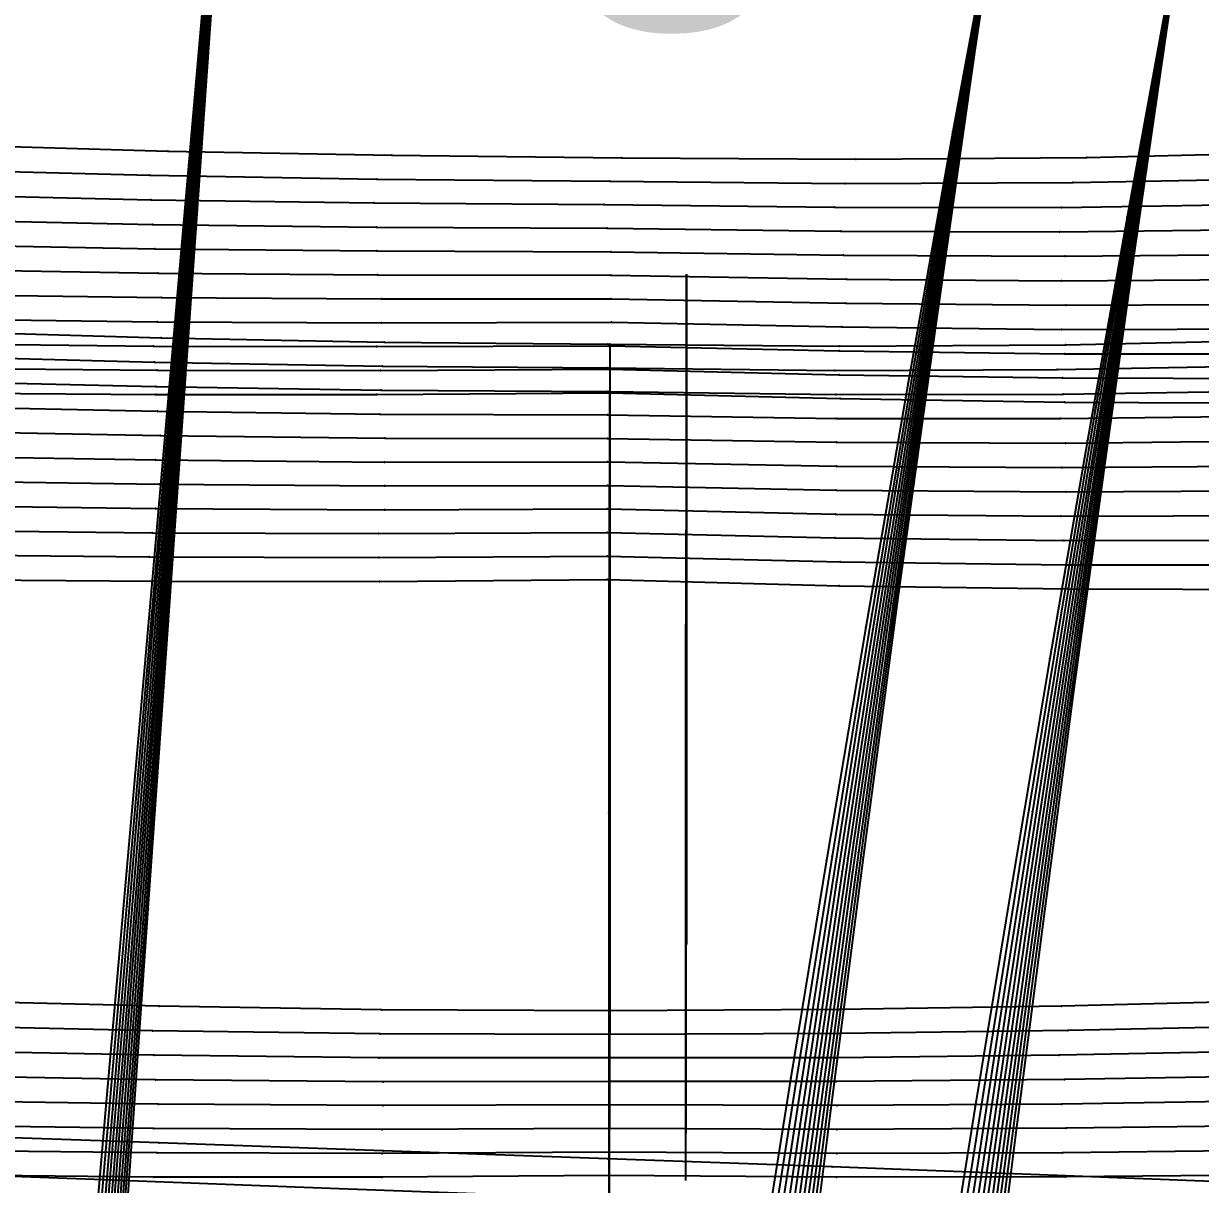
# Model space of a CAD drawing. Extents: x -2408 to 1029, y -526 to 2095.
# Drawn here: x -230.8 to -150.8, y 743.9 to 822.9 of the extents above; entities that cross this region are included whole.
import ezdxf

# ---------------------------------------------------------------- set-up
doc = ezdxf.new("R2010")
doc.units = 0
doc.layers.add('TEXT', color=7, linetype='Continuous')

# ---------------------------------------------------------------- blocks, each defined once
blk = doc.blocks.new(' -30')
at = {"layer": '1'}
for points in [[(-229.520606, 987.520225), (-214.116548, 987.083314), (-198.889744, 986.803854), (-183.229885, 986.627731), (-167.295553, 986.530983), (-151.580754, 986.653671), (-136.843907, 986.999455), (-122.874949, 987.585204), (-107.751551, 988.469104), (-92.53808, 989.557936), (-77.486431, 990.756362), (-62.287955, 992.040492), (-46.765308, 993.494654), (-31.59976, 995.119355), (-16.677405, 996.901347), (-1.553066, 998.875569), (13.497761, 1001.026741), (28.566463, 1003.387882), (43.726847, 1005.978906), (58.723608, 1008.760932), (73.717036, 1011.77609), (88.621168, 1015.021706)], [(31.001421, -176.512659), (28.294098, -191.275789), (25.59193, -206.483257), (23.03223, -221.307352), (20.468155, -236.538679), (17.963312, -251.779861), (15.506252, -267.084718), (13.163728, -282.05538), (10.86412, -297.137159), (8.794178, -310.970135), (-5.88525, -312.609182), (-21.190598, -314.147225), (-36.59148, -315.480425), (-46.831846, -316.310787)]]:
    blk.add_lwpolyline(points, dxfattribs=at)
at = {"layer": '14'}
for points in [[(-230.041771, 974.838048), (-214.56575, 974.39029), (-199.409258, 974.086564), (-184.176903, 973.94043), (-168.404506, 973.803247), (-153.029813, 973.906816), (-137.632361, 974.245926), (-123.507077, 974.803251), (-109.767216, 975.613196), (-94.348727, 976.725192), (-79.364049, 977.862141), (-63.959231, 979.122072), (-49.005641, 980.511038), (-33.632503, 982.122847), (-18.625958, 983.86424), (-3.293244, 985.820636), (11.872398, 987.947367), (27.150515, 990.29395), (42.458572, 992.858966), (57.665661, 995.628768), (72.836435, 998.623553), (87.952669, 1001.852721)], [(90.028472, 956.046163), (75.046687, 952.918675), (59.910494, 950.006522), (44.840308, 947.342342), (29.635442, 944.875886), (14.498732, 942.621702), (-0.757536, 940.527919), (-15.940118, 938.605887), (-30.87374, 936.874205), (-46.092948, 935.272004), (-61.414536, 933.816243), (-76.664402, 932.52245), (-91.927384, 931.415126), (-107.365219, 930.517209), (-122.837829, 929.817914), (-138.044634, 929.296394), (-153.318469, 928.91942), (-168.467914, 928.682897), (-184.047356, 928.598633), (-184.047356, 928.598633), (-199.59272, 928.680167), (-214.717166, 928.914504), (-229.973089, 929.289697)], [(-337.149428, 272.281161), (-352.426916, 272.803001), (-367.701887, 273.41541), (-382.805522, 274.084141), (-398.074575, 274.803593), (-413.340971, 275.556341), (-428.605438, 276.333232), (-443.868397, 277.1251), (-459.130577, 277.922795), (-474.392398, 278.717149), (-489.654587, 279.499012), (-504.917567, 280.259217), (-520.181988, 280.98861), (-535.430734, 281.678741), (-550.699052, 282.332695), (-565.968947, 282.954628), (-581.240332, 283.549537), (-596.512816, 284.122407), (-611.786236, 284.678231), (-627.060429, 285.222003), (-642.335041, 285.758709), (-657.609871, 286.293342)], [(19.584716, -168.470557), (16.44106, -185.459826), (13.388816, -202.552839), (10.512979, -219.172334), (7.845557, -235.02047), (5.418554, -249.799407), (2.933615, -265.292799), (0.612923, -280.114434), (-1.669604, -295.087465), (-2.310144, -299.394169), (-14.623858, -300.726817), (-29.894684, -302.187182), (-45.705562, -303.476734), (-45.705562, -303.476734), (-45.123364, -296.84259), (-43.857443, -282.417409), (-42.430701, -266.159663), (-41.164423, -251.730409), (-39.762297, -235.753175), (-38.253435, -218.559679), (-36.666947, -200.481631), (-35.031942, -181.850737), (-33.377531, -162.998705)]]:
    blk.add_lwpolyline(points, dxfattribs=at)
at = {"layer": '2'}
for p in [(-183.229885, 986.627731), (-184.176903, 973.94043), (-184.047356, 973.941116), (-184.047356, 928.598633), (-184.047356, 928.598633)]:
    blk.add_point(p, dxfattribs=at)
at = {"layer": '3'}
for p in [(-214.116548, 987.083314), (-198.889744, 986.803854), (-151.580754, 986.653671), (-167.295553, 986.530983), (-214.56575, 974.39029), (-199.409258, 974.086564), (-153.029813, 973.906816), (-168.404506, 973.803247), (-184.047356, 958.07069), (-184.047356, 942.971393), (-214.717166, 928.914504), (-199.59272, 928.680167), (-184.047356, 928.598633), (-168.467914, 928.682897), (-153.318469, 928.91942), (-642.335041, 285.758709), (-627.060429, 285.222003), (-611.786236, 284.678231), (-596.512816, 284.122407), (-581.240332, 283.549537), (-35.031942, -181.850737), (16.44106, -185.459826), (28.294098, -191.275789), (-36.666947, -200.481631), (13.388816, -202.552839), (25.59193, -206.483257), (-38.253435, -218.559679), (10.512979, -219.172334), (23.03223, -221.307352), (7.845557, -235.02047), (-39.762297, -235.753175), (20.468155, -236.538679), (5.418554, -249.799407), (-41.164423, -251.730409), (17.963312, -251.779861)]:
    blk.add_point(p, dxfattribs=at)
at = {"layer": '4'}
blk.add_point((-184.047356, 928.598633), dxfattribs=at)
at = {"layer": '7'}
blk.add_line((-178.812504, 933.120346), (-178.812504, 978.70697), dxfattribs=at)
at = {"layer": '8'}
blk.add_lwpolyline([(-184.047356, 973.941116), (-184.047356, 958.07069), (-184.047356, 942.971393), (-184.047356, 928.598633)], dxfattribs=at)
blk = doc.blocks.new(' -31')
at = {"layer": '1'}
for points in [[(-230.354188, 985.833593), (-215.338268, 985.438519), (-199.901877, 985.183262), (-184.035778, 985.039444), (-168.025736, 984.886238), (-152.529679, 984.93567), (-138.113903, 985.220737), (-123.104008, 985.77524), (-108.173622, 986.581126), (-93.190491, 987.608126), (-78.160477, 988.752626), (-63.189221, 989.945011), (-47.672531, 991.313117), (-32.73015, 992.82249), (-17.795201, 994.504582), (-2.889159, 996.340467), (12.212112, 998.376714), (27.069524, 1000.571165), (42.309343, 1003.026105), (57.103525, 1005.61325), (72.14837, 1008.460502), (86.862908, 1011.468573)], [(31.475242, -173.485006), (28.75571, -188.638719), (26.130428, -203.747088), (23.578905, -218.868095), (21.128572, -233.770103), (18.698199, -248.910995), (16.335853, -263.973199), (14.016722, -279.131526), (11.796668, -294.031834), (9.652129, -308.723848), (8.823884, -314.470463), (-5.895816, -316.114035), (-21.205548, -317.652384), (-36.605476, -318.98546), (-46.819592, -319.813747)]]:
    blk.add_lwpolyline(points, dxfattribs=at)
at = {"layer": '14'}
for points in [[(-230.309778, 973.133422), (-215.019542, 972.729054), (-199.514269, 972.453655), (-184.176903, 972.34024), (-168.717548, 972.168446), (-153.596564, 972.223744), (-138.452891, 972.497168), (-123.963493, 972.997494), (-110.383136, 973.723837), (-95.06787, 974.769831), (-79.6112, 975.902393), (-64.30798, 977.09257), (-48.879834, 978.444808), (-33.60516, 979.96535), (-18.120015, 981.679498), (-2.882535, 983.53499), (12.185967, 985.548397), (27.374519, 987.769931), (42.016069, 990.101471), (57.723407, 992.818572), (72.810402, 995.648884), (87.8611, 998.699277)], [(89.038004, 952.766953), (74.080566, 949.818442), (59.192565, 947.112229), (44.268387, 944.614557), (29.211158, 942.297216), (14.229339, 940.172583), (-0.871421, 938.191961), (-15.893527, 936.374721), (-31.283849, 934.674336), (-46.339933, 933.166615), (-61.499473, 931.795298), (-76.583279, 930.582744), (-91.894587, 929.541931), (-106.931192, 928.727872), (-122.199121, 928.085378), (-137.775776, 927.593505), (-152.883698, 927.257584), (-168.372823, 927.050214), (-184.047356, 926.998444), (-184.047356, 926.998444), (-199.687344, 927.047208), (-215.150567, 927.252064), (-230.240265, 927.585927)], [(-336.710409, 268.887078), (-352.150871, 269.444846), (-367.588562, 270.094576), (-383.525785, 270.834182), (-398.956999, 271.596144), (-414.385619, 272.392496), (-429.8121, 273.213737), (-445.237205, 274.05038), (-460.661389, 274.892923), (-476.085414, 275.731881), (-491.509813, 276.557754), (-506.935119, 277.361046), (-522.643486, 278.145979), (-538.072556, 278.877313), (-553.503501, 279.572014), (-568.936231, 280.234934), (-584.370424, 280.870918), (-599.805761, 281.48481), (-615.24215, 282.081462), (-630.679194, 282.665717), (-646.116763, 283.242424), (-661.554576, 283.816431)], [(20.063616, -165.297324), (16.89759, -182.771743), (13.819778, -200.403124), (10.915645, -217.598059), (8.216589, -234.050346), (5.754009, -249.453769), (3.221772, -265.690253), (0.838213, -281.363997), (-1.266564, -295.569536), (-2.325335, -302.899323), (-14.639045, -304.231971), (-29.909871, -305.692335), (-45.720749, -306.981907), (-45.720749, -306.981907), (-45.137801, -300.174474), (-43.870248, -285.372503), (-42.441664, -268.690082), (-41.173751, -253.883908), (-39.769817, -237.489332), (-38.259009, -219.846726), (-36.670475, -201.296462), (-35.033361, -182.178911), (-33.376818, -162.834466)]]:
    blk.add_lwpolyline(points, dxfattribs=at)
at = {"layer": '2'}
for p in [(-184.035778, 985.039444), (-184.176903, 972.34024), (-184.047356, 972.340927), (-184.047356, 926.998444), (-184.047356, 926.998444)]:
    blk.add_point(p, dxfattribs=at)
at = {"layer": '3'}
for p in [(-215.338268, 985.438519), (-199.901877, 985.183262), (-168.025736, 984.886238), (-152.529679, 984.93567), (-215.019542, 972.729054), (-199.514269, 972.453655), (-168.717548, 972.168446), (-153.596564, 972.223744), (-184.047356, 956.470501), (-184.047356, 941.371204), (-215.150567, 927.252064), (-199.687344, 927.047208), (-184.047356, 926.998444), (-168.372823, 927.050214), (-152.883698, 927.257584), (-646.116763, 283.242424), (-35.033361, -182.178911), (16.89759, -182.771743), (28.75571, -188.638719), (13.819778, -200.403124), (-36.670475, -201.296462), (26.130428, -203.747088), (10.915645, -217.598059), (23.578905, -218.868095), (-38.259009, -219.846726), (21.128572, -233.770103), (8.216589, -234.050346), (-39.769817, -237.489332), (18.698199, -248.910995), (5.754009, -249.453769), (-41.173751, -253.883908)]:
    blk.add_point(p, dxfattribs=at)
at = {"layer": '4'}
blk.add_point((-184.047356, 926.998444), dxfattribs=at)
at = {"layer": '7'}
blk.add_line((-178.812504, 933.120346), (-178.812504, 978.70697), dxfattribs=at)
at = {"layer": '8'}
blk.add_lwpolyline([(-184.047356, 972.340927), (-184.047356, 956.470501), (-184.047356, 941.371204), (-184.047356, 926.998444)], dxfattribs=at)
blk = doc.blocks.new(' -32')
at = {"layer": '1'}
for points in [[(-230.488011, 984.128957), (-215.247587, 983.767109), (-200.095667, 983.551712), (-184.421997, 983.443756), (-168.741345, 983.257658), (-153.297777, 983.255747), (-138.28339, 983.491439), (-123.274546, 983.983495), (-108.376018, 984.727066), (-93.392798, 985.703898), (-78.046169, 986.826902), (-63.073899, 987.964787), (-47.80115, 989.241333), (-32.854437, 990.673366), (-17.580763, 992.310636), (-2.66784, 994.062031), (12.329512, 995.989364), (27.19852, 998.080667), (42.534483, 1000.433601), (57.345718, 1002.901455), (72.240179, 1005.584932), (86.979833, 1008.449899)], [(32.028579, -169.867451), (29.358146, -185.041987), (26.765117, -200.266231), (24.31381, -215.087562), (21.858251, -230.334545), (19.52172, -245.201595), (17.178421, -260.466262), (14.934187, -275.471825), (12.757727, -290.411454), (10.64641, -305.202067), (8.854848, -317.970638), (-5.90563, -319.618813), (-21.220422, -321.157549), (-36.619105, -322.490482), (-46.80871, -323.316803)]]:
    blk.add_lwpolyline(points, dxfattribs=at)
at = {"layer": '14'}
for points in [[(-230.517079, 971.43226), (-214.931823, 971.059083), (-199.600349, 970.822056), (-184.176903, 970.740051), (-168.658013, 970.535171), (-153.193248, 970.556179), (-137.648987, 970.799077), (-122.742367, 971.275087), (-109.357197, 971.949746), (-94.181815, 972.942468), (-78.860494, 974.031315), (-63.695884, 975.163998), (-48.400329, 976.438115), (-33.260954, 977.872553), (-17.902589, 979.495559), (-2.796827, 981.250458), (12.288539, 983.170726), (27.200065, 985.246414), (42.235573, 987.526424), (57.308336, 990.007635), (72.280071, 992.674386), (87.220682, 995.546043)], [(90.667766, 950.121329), (75.889856, 947.327482), (60.549207, 944.65308), (45.710204, 942.271121), (30.305737, 939.994784), (14.876294, 937.892793), (-0.029895, 936.012998), (-15.497729, 934.217485), (-30.698433, 932.609474), (-46.199172, 931.124613), (-61.159001, 929.831944), (-76.686469, 928.649492), (-91.799121, 927.689282), (-107.237239, 926.91538), (-122.846364, 926.31506), (-138.127724, 925.880585), (-153.461313, 925.582082), (-168.67062, 925.416402), (-184.047356, 925.398254), (-184.047356, 925.398254), (-199.764138, 925.415592), (-215.064354, 925.583533), (-230.450975, 925.885648)], [(20.546273, -161.965109), (17.890051, -176.872326), (15.271854, -192.053983), (12.76538, -207.033082), (9.930178, -224.484278), (7.312312, -241.067052), (4.942582, -256.466773), (2.53259, -272.518207), (0.305931, -287.725786), (-1.707681, -301.853727), (-2.340525, -306.404495), (-14.654237, -307.737144), (-29.925063, -309.197508), (-45.735941, -310.487061), (-45.735941, -310.487061), (-44.721313, -298.352664), (-43.556797, -284.425696), (-42.046385, -266.361992), (-40.728198, -250.597191), (-39.283541, -233.319882), (-37.741602, -214.879135), (-36.131564, -195.623971), (-34.482614, -175.903425)]]:
    blk.add_lwpolyline(points, dxfattribs=at)
at = {"layer": '2'}
for p in [(-184.421997, 983.443756), (-184.176903, 970.740051), (-184.047356, 970.740738), (-184.047356, 925.398254), (-184.047356, 925.398254)]:
    blk.add_point(p, dxfattribs=at)
at = {"layer": '3'}
for p in [(-215.247587, 983.767109), (-200.095667, 983.551712), (-168.741345, 983.257658), (-153.297777, 983.255747), (-214.931823, 971.059083), (-199.600349, 970.822056), (-168.658013, 970.535171), (-153.193248, 970.556179), (-184.047356, 954.870277), (-184.047356, 939.770982), (-215.064354, 925.583533), (-199.764138, 925.415592), (-184.047356, 925.398254), (-168.67062, 925.416402), (-153.461313, 925.582082), (17.890051, -176.872326), (29.358146, -185.041987), (15.271854, -192.053983), (-36.131564, -195.623971), (26.765117, -200.266231), (12.76538, -207.033082), (-37.741602, -214.879135), (24.31381, -215.087562), (9.930178, -224.484278), (21.858251, -230.334545), (-39.283541, -233.319882), (7.312312, -241.067052), (19.52172, -245.201595), (-40.728198, -250.597191)]:
    blk.add_point(p, dxfattribs=at)
at = {"layer": '4'}
blk.add_point((-184.047356, 925.398254), dxfattribs=at)
at = {"layer": '7'}
blk.add_line((-178.812504, 933.120346), (-178.812504, 978.70697), dxfattribs=at)
at = {"layer": '8'}
blk.add_lwpolyline([(-184.047356, 970.740738), (-184.047356, 954.870277), (-184.047356, 939.770982), (-184.047356, 925.398254)], dxfattribs=at)
blk = doc.blocks.new(' -33')
at = {"layer": '1'}
for points in [[(-230.644244, 982.430943), (-215.128314, 982.099588), (-199.895578, 981.917391), (-184.203281, 981.841354), (-168.302886, 981.625979), (-153.421344, 981.587268), (-138.063449, 981.77681), (-123.30094, 982.206119), (-108.548373, 982.887436), (-93.220462, 983.840879), (-77.994136, 984.911791), (-62.676554, 986.02466), (-47.469065, 987.237479), (-32.175066, 988.635625), (-17.231059, 990.164291), (-1.969221, 991.878756), (13.18838, 993.745961), (28.409, 995.79834), (43.604009, 998.032983), (58.434574, 1000.400726), (73.568401, 1003.015074), (88.889137, 1005.874152)], [(32.401728, -167.128205), (29.81433, -182.135976), (27.269856, -197.377452), (24.858088, -212.262082), (22.451721, -227.525934), (20.136328, -242.583103), (17.843143, -257.864375), (15.645686, -272.905587), (13.527665, -287.773234), (11.406971, -302.963508), (9.388162, -317.688627), (8.876446, -321.471863), (-5.457212, -323.074483), (-20.698023, -324.612202), (-36.094769, -325.951828), (-46.799045, -326.819305)]]:
    blk.add_lwpolyline(points, dxfattribs=at)
at = {"layer": '14'}
for points in [[(-230.056463, 969.719094), (-214.797145, 969.392556), (-199.667877, 969.191777), (-184.176903, 969.139862), (-168.618175, 968.90364), (-153.351338, 968.887478), (-138.070011, 969.078373), (-122.802072, 969.506927), (-109.028211, 970.142768), (-94.02832, 971.073364), (-78.878119, 972.11656), (-63.88798, 973.191219), (-48.760762, 974.383247), (-33.792318, 975.723587), (-18.838223, 977.222051), (-3.65813, 978.89639), (11.262152, 980.69739), (26.627123, 982.726164), (41.502438, 984.868498), (55.802328, 987.099301), (71.239332, 989.703083), (86.024921, 992.395824)], [(91.26954, 947.344777), (76.050213, 944.601286), (60.91301, 942.084598), (45.637376, 939.745064), (30.44328, 937.599295), (15.124464, 935.597632), (-0.109531, 933.755664), (-15.360405, 932.061884), (-30.334394, 930.546275), (-45.615075, 929.143712), (-61.002853, 927.87232), (-76.308229, 926.767637), (-91.848563, 925.843836), (-107.023669, 925.137568), (-122.364776, 924.591161), (-137.982656, 924.18576), (-153.09931, 923.925015), (-168.617599, 923.787093), (-184.047356, 923.798065), (-184.047356, 923.798065), (-199.442512, 923.783658), (-214.933856, 923.91853), (-230.030932, 924.176649)], [(18.846213, -170.94472), (16.239558, -186.263238), (13.687068, -201.751676), (11.258799, -216.919608), (8.533448, -234.434907), (6.042324, -250.896558), (3.815622, -265.981572), (1.59227, -281.410002), (-0.59995, -297.021955), (-2.355715, -309.909668), (-14.66943, -311.242317), (-29.940255, -312.702681), (-45.751133, -313.992233), (-45.751133, -313.992233), (-44.735199, -301.55661), (-43.569186, -287.283921), (-42.05683, -268.771795), (-40.736945, -252.615636), (-39.290431, -234.909455), (-37.746507, -216.010922), (-36.134399, -196.277771), (-34.483326, -176.067667), (-32.822513, -155.738348)]]:
    blk.add_lwpolyline(points, dxfattribs=at)
at = {"layer": '2'}
for p in [(-184.203281, 981.841354), (-184.176903, 969.139862), (-184.047356, 969.140549), (-184.047356, 923.798065), (-184.047356, 923.798065)]:
    blk.add_point(p, dxfattribs=at)
at = {"layer": '3'}
for p in [(-215.128314, 982.099588), (-199.895578, 981.917391), (-168.302886, 981.625979), (-153.421344, 981.587268), (-214.797145, 969.392556), (-199.667877, 969.191777), (-168.618175, 968.90364), (-153.351338, 968.887478), (-184.047356, 953.270088), (-184.047356, 938.170793), (-214.933856, 923.91853), (-199.442512, 923.783658), (-184.047356, 923.798065), (-168.617599, 923.787093), (-153.09931, 923.925015), (-34.483326, -176.067667), (29.81433, -182.135976), (16.239558, -186.263238), (-36.134399, -196.277771), (27.269856, -197.377452), (13.687068, -201.751676), (24.858088, -212.262082), (-37.746507, -216.010922), (11.258799, -216.919608), (22.451721, -227.525934), (8.533448, -234.434907), (-39.290431, -234.909455), (20.136328, -242.583103), (6.042324, -250.896558), (-40.736945, -252.615636)]:
    blk.add_point(p, dxfattribs=at)
at = {"layer": '4'}
blk.add_point((-184.047356, 923.798065), dxfattribs=at)
at = {"layer": '7'}
blk.add_line((-178.812504, 933.120346), (-178.812504, 978.70697), dxfattribs=at)
at = {"layer": '8'}
blk.add_lwpolyline([(-184.047356, 969.140549), (-184.047356, 953.270088), (-184.047356, 938.170793), (-184.047356, 923.798065)], dxfattribs=at)
blk = doc.blocks.new(' -34')
at = {"layer": '1'}
for points in [[(-230.338441, 980.727177), (-214.992801, 980.435879), (-199.882371, 980.286679), (-183.960228, 980.237808), (-168.117949, 979.996712), (-153.058748, 979.924763), (-137.707824, 980.071632), (-122.92949, 980.454594), (-108.321638, 981.081657), (-92.998495, 981.988387), (-77.514769, 983.037739), (-62.201781, 984.109423), (-46.844191, 985.280492), (-31.552026, 986.613769), (-16.180549, 988.119587), (-0.918876, 989.7673), (14.461016, 991.588687), (29.684126, 993.561033), (44.651744, 995.673969), (59.824846, 998.00029), (74.945261, 1000.509818), (90.055324, 1003.215849)], [(33.164421, -162.018732), (30.6374, -176.888243), (28.17123, -191.872962), (25.747429, -207.056014), (23.418537, -222.062692), (21.142327, -237.126687), (18.928284, -252.150665), (16.762541, -267.181782), (14.636688, -282.253826), (12.570529, -297.299002), (10.572975, -312.35331), (8.939537, -324.968567), (-6.259771, -326.610973), (-21.420251, -328.180149), (-36.413426, -329.488988), (-46.790519, -330.321388), (-51.726488, -330.717326)]]:
    blk.add_lwpolyline(points, dxfattribs=at)
at = {"layer": '14'}
for points in [[(-230.134274, 968.026103), (-214.616884, 967.729416), (-199.32053, 967.560035), (-184.176903, 967.539673), (-168.597613, 967.273836), (-153.015974, 967.224876), (-137.362258, 967.385917), (-122.325415, 967.767123), (-108.80701, 968.340385), (-93.375668, 969.247428), (-77.789987, 970.288667), (-62.368557, 971.359762), (-46.955469, 972.529899), (-31.404846, 973.873655), (-16.018666, 975.369462), (-1.039595, 976.974481), (14.313651, 978.774331), (29.486911, 980.719213), (44.79652, 982.859693), (60.079744, 985.181758), (75.404584, 987.702822), (90.625, 990.405908)], [(89.315343, 944.18609), (74.447671, 941.655685), (59.438948, 939.295019), (44.51444, 937.126641), (29.567738, 935.115528), (14.496622, 933.232545), (-0.484855, 931.500543), (-15.863097, 929.870438), (-30.874372, 928.422447), (-46.581734, 927.050923), (-61.031049, 925.917296), (-76.077343, 924.891031), (-91.358701, 924.039404), (-106.910165, 923.365122), (-122.582563, 922.852771), (-137.891952, 922.494479), (-153.272511, 922.263855), (-168.58151, 922.159106), (-184.047356, 922.197876), (-184.047356, 922.197876), (-199.478289, 922.155447), (-214.760284, 922.256951), (-230.120326, 922.484644)], [(-44.493508, -301.560523), (-43.232795, -285.77514), (-42.06727, -271.181596), (-40.745689, -254.634089), (-39.297317, -236.499015), (-37.751409, -217.142706), (-36.137229, -196.931564), (-34.484035, -176.231916), (-32.821088, -155.410165)], [(18.780343, -170.810154), (16.17239, -186.531044), (13.620712, -202.42595), (11.195059, -217.991651), (8.912557, -233.036375), (6.386618, -250.132365), (4.121054, -265.870668), (1.84645, -282.074002), (-0.209566, -297.102061)]]:
    blk.add_lwpolyline(points, dxfattribs=at)
at = {"layer": '2'}
for p in [(-183.960228, 980.237808), (-184.176903, 967.539673), (-184.047356, 967.540359), (-184.047356, 922.197876), (-184.047356, 922.197876)]:
    blk.add_point(p, dxfattribs=at)
at = {"layer": '3'}
for p in [(-214.992801, 980.435879), (-199.882371, 980.286679), (-168.117949, 979.996712), (-153.058748, 979.924763), (-214.616884, 967.729416), (-199.32053, 967.560035), (-168.597613, 967.273836), (-153.015974, 967.224876), (-184.047356, 951.669899), (-184.047356, 936.570604), (-214.760284, 922.256951), (-199.478289, 922.155447), (-184.047356, 922.197876), (-168.58151, 922.159106), (-153.272511, 922.263855), (-34.484035, -176.231916), (30.6374, -176.888243), (16.17239, -186.531044), (28.17123, -191.872962), (-36.137229, -196.931564), (13.620712, -202.42595), (25.747429, -207.056014), (-37.751409, -217.142706), (11.195059, -217.991651), (23.418537, -222.062692), (8.912557, -233.036375), (-39.297317, -236.499015), (21.142327, -237.126687), (6.386618, -250.132365), (18.928284, -252.150665)]:
    blk.add_point(p, dxfattribs=at)
at = {"layer": '4'}
blk.add_point((-184.047356, 922.197876), dxfattribs=at)
at = {"layer": '7'}
blk.add_line((-178.812504, 933.120346), (-178.812504, 978.70697), dxfattribs=at)
at = {"layer": '8'}
blk.add_lwpolyline([(-184.047356, 967.540359), (-184.047356, 951.669899), (-184.047356, 936.570604), (-184.047356, 922.197876)], dxfattribs=at)
blk = doc.blocks.new(' -35')
at = {"layer": '1'}
for points in [[(-230.680906, 979.043986), (-214.761059, 978.775616), (-199.831895, 978.658127), (-183.937511, 978.637161), (-167.91933, 978.3671), (-153.273203, 978.263564), (-137.581065, 978.366736), (-122.473683, 978.712175), (-108.132263, 979.284806), (-93.046583, 980.132548), (-77.806866, 981.122235), (-62.730958, 982.135285), (-47.556552, 983.23854), (-32.497701, 984.477851), (-17.328552, 985.87939), (-2.297197, 987.417575), (12.961771, 989.131927), (27.959361, 990.970578), (43.309883, 993.0213), (58.262805, 995.1937), (73.202795, 997.542292), (88.10029, 1000.067095)], [(31.118014, -173.519019), (28.712998, -188.389392), (26.325745, -203.609995), (24.056845, -218.501739), (21.862068, -233.299969), (19.641177, -248.66026), (17.534241, -263.575783), (15.439514, -278.730104), (13.427843, -293.658818), (11.476412, -308.59545), (9.552536, -323.717233), (8.947917, -328.471184), (-6.276197, -330.116275), (-21.435544, -331.685323), (-36.429235, -332.99418), (-46.78319, -333.82473), (-51.702818, -334.219371)]]:
    blk.add_lwpolyline(points, dxfattribs=at)
at = {"layer": '14'}
for points in [[(-230.155305, 966.336682), (-214.929733, 966.076748), (-199.345665, 965.933028), (-184.176903, 965.939484), (-168.595889, 965.645719), (-153.262253, 965.563573), (-137.932319, 965.676814), (-122.572167, 966.011288), (-108.693553, 966.54324), (-93.491526, 967.382021), (-78.130808, 968.373007), (-62.938125, 969.391393), (-47.752126, 970.486082), (-32.422476, 971.732986), (-17.26006, 973.126367), (-1.855956, 974.694953), (13.276601, 976.382052), (28.391172, 978.221578), (43.321342, 980.20117), (58.39237, 982.370642), (73.510673, 984.725601), (88.526659, 987.248361)], [(93.199124, 942.128623), (77.922058, 939.599068), (62.501389, 937.241845), (47.168491, 935.077929), (31.115596, 932.983628), (16.332593, 931.194477), (0.943787, 929.472944), (-14.151574, 927.926407), (-29.569388, 926.489421), (-45.099253, 925.179927), (-60.541408, 924.017085), (-75.99377, 923.020384), (-91.675127, 922.207711), (-106.895291, 921.598181), (-122.23912, 921.136723), (-137.854623, 920.806728), (-152.969878, 920.610716), (-168.561992, 920.532413), (-184.047356, 920.597687), (-184.047356, 920.597687), (-199.497536, 920.528545), (-215.061828, 920.60332), (-230.156451, 920.796217)], [(-44.507065, -304.688776), (-43.244736, -288.530091), (-42.077715, -273.591404), (-40.754439, -256.652557), (-39.304207, -238.088582), (-37.756316, -218.274508), (-36.140064, -197.585364), (-34.484749, -176.39618), (-32.819667, -155.081986)], [(19.258082, -167.387174), (16.629262, -183.51531), (14.054839, -199.860696), (11.604896, -215.907465), (9.296204, -231.459032), (7.145537, -246.318757), (4.796939, -262.960416), (2.729023, -277.983011), (0.709868, -293.009817), (-1.192807, -307.544226)]]:
    blk.add_lwpolyline(points, dxfattribs=at)
at = {"layer": '2'}
for p in [(-183.937511, 978.637161), (-184.176903, 965.939484), (-184.047356, 965.94017), (-184.047356, 920.597687), (-184.047356, 920.597687)]:
    blk.add_point(p, dxfattribs=at)
at = {"layer": '3'}
for p in [(-214.761059, 978.775616), (-199.831895, 978.658127), (-167.91933, 978.3671), (-153.273203, 978.263564), (-214.929733, 966.076748), (-199.345665, 965.933028), (-168.595889, 965.645719), (-153.262253, 965.563573), (-184.047356, 950.06971), (-184.047356, 934.970414), (-215.061828, 920.60332), (-199.497536, 920.528545), (-184.047356, 920.597687), (-168.561992, 920.532413), (-152.969878, 920.610716), (-34.484749, -176.39618), (16.629262, -183.51531), (28.712998, -188.389392), (-36.140064, -197.585364), (14.054839, -199.860696), (26.325745, -203.609995), (11.604896, -215.907465), (-37.756316, -218.274508), (24.056845, -218.501739), (9.296204, -231.459032), (21.862068, -233.299969), (-39.304207, -238.088582), (7.145537, -246.318757), (19.641177, -248.66026)]:
    blk.add_point(p, dxfattribs=at)
at = {"layer": '4'}
blk.add_point((-184.047356, 920.597687), dxfattribs=at)
at = {"layer": '7'}
blk.add_line((-178.812504, 925.101852), (-178.812504, 961.312027), dxfattribs=at)
at = {"layer": '8'}
blk.add_lwpolyline([(-184.047356, 965.94017), (-184.047356, 950.06971), (-184.047356, 934.970414), (-184.047356, 920.597687)], dxfattribs=at)
blk = doc.blocks.new(' -36')
at = {"layer": '1'}
for points in [[(-229.671196, 977.337734), (-214.526717, 977.118518), (-199.544562, 977.030097), (-183.915882, 977.036591), (-167.950092, 976.741205), (-152.978729, 976.605931), (-137.268569, 976.672079), (-122.12241, 976.976183), (-107.446996, 977.520182), (-92.321248, 978.32941), (-77.600391, 979.250239), (-61.924676, 980.270294), (-47.017724, 981.31363), (-31.357583, 982.547478), (-16.625817, 983.851296), (-0.992572, 985.389894), (13.833781, 986.994781), (29.434275, 988.836413), (44.440064, 990.766333), (59.442097, 992.862699), (74.419603, 995.127874), (89.460761, 997.580781)], [(31.305343, -171.832824), (28.897705, -187.031336), (26.559378, -202.258481), (24.291024, -217.478387), (22.12355, -232.428315), (19.970033, -247.664884), (17.866428, -262.908425), (15.835706, -277.963867), (13.831663, -293.2208), (11.885915, -308.490291), (9.974508, -323.825703), (8.967531, -331.972618), (-6.289378, -333.621212), (-21.45056, -335.190469), (-36.443399, -336.499496), (-46.776857, -337.327843), (-51.675367, -337.720487)]]:
    blk.add_lwpolyline(points, dxfattribs=at)
at = {"layer": '14'}
for points in [[(-230.120728, 964.650726), (-214.66927, 964.419268), (-199.353692, 964.307202), (-184.176903, 964.339218), (-168.612579, 964.019258), (-152.992621, 963.905906), (-137.318346, 963.990156), (-122.248087, 964.280739), (-108.008745, 964.781739), (-92.393513, 965.599915), (-76.784191, 966.576492), (-61.688111, 967.560906), (-46.088481, 968.647694), (-31.018154, 969.826597), (-15.441047, 971.206677), (-0.29155, 972.69796), (15.256628, 974.374752), (30.78711, 976.20571), (46.128949, 978.179131), (61.616419, 980.345853), (76.481717, 982.596073), (91.915827, 985.115354)], [(90.485111, 939.003368), (74.786101, 936.556132), (60.373333, 934.476824), (45.341251, 932.46284), (30.179325, 930.574341), (15.113374, 928.831544), (0.032828, 927.222548), (-15.463604, 925.711815), (-30.570664, 924.373105), (-45.791009, 923.151527), (-60.919749, 922.072863), (-76.05752, 921.156435), (-91.414875, 920.414455), (-106.977524, 919.836891), (-122.618398, 919.408825), (-137.869685, 919.122493), (-153.219026, 918.955266), (-168.558692, 918.906939), (-184.047356, 918.997421), (-184.047356, 918.997421), (-199.50061, 918.902875), (-214.81249, 918.947515), (-230.140305, 919.111343)], [(19.740151, -163.803816), (17.090703, -180.331549), (14.493383, -197.121681), (12.019141, -213.645721), (9.684391, -229.702255), (7.505557, -245.089814), (5.119883, -262.388199), (3.010748, -278.085062), (0.937459, -293.909489), (-1.045863, -309.466333), (-2.401287, -320.425148), (-14.715003, -321.757798), (-29.985828, -323.218169), (-45.7967, -324.507751), (-45.796704, -324.507751), (-45.384744, -319.11944), (-44.239405, -304.138785), (-42.886366, -286.441487), (-41.662436, -270.432889), (-40.291833, -252.505847), (-38.803887, -233.044013), (-37.227936, -212.431096), (-35.593317, -191.050809), (-33.92936, -169.28681)]]:
    blk.add_lwpolyline(points, dxfattribs=at)
at = {"layer": '2'}
for p in [(-183.915882, 977.036591), (-184.176903, 964.339218), (-184.047356, 964.339905), (-184.047356, 918.997421), (-184.047356, 918.997421)]:
    blk.add_point(p, dxfattribs=at)
at = {"layer": '3'}
for p in [(-214.526717, 977.118518), (-199.544562, 977.030097), (-167.950092, 976.741205), (-152.978729, 976.605931), (-214.66927, 964.419268), (-199.353692, 964.307202), (-168.612579, 964.019258), (-152.992621, 963.905906), (-184.047356, 948.469478), (-184.047356, 933.370181), (-214.81249, 918.947515), (-199.50061, 918.902875), (-184.047356, 918.997421), (-168.558692, 918.906939), (-153.219026, 918.955266), (17.090703, -180.331549), (28.897705, -187.031336), (-35.593317, -191.050809), (14.493383, -197.121681), (26.559378, -202.258481), (-37.227936, -212.431096), (12.019141, -213.645721), (24.291024, -217.478387), (9.684391, -229.702255), (-38.803887, -233.044013), (22.12355, -232.428315), (7.505557, -245.089814), (19.970033, -247.664884), (-40.291833, -252.505847)]:
    blk.add_point(p, dxfattribs=at)
at = {"layer": '4'}
blk.add_point((-184.047356, 918.997421), dxfattribs=at)
at = {"layer": '7'}
blk.add_line((-178.812504, 923.493042), (-178.812504, 959.702759), dxfattribs=at)
at = {"layer": '8'}
blk.add_lwpolyline([(-184.047356, 964.339905), (-184.047356, 948.469478), (-184.047356, 933.370181), (-184.047356, 918.997421)], dxfattribs=at)
blk = doc.blocks.new(' -37')
at = {"layer": '1'}
for points in [[(-230.272819, 975.66794), (-214.800353, 975.469849), (-199.544714, 975.405111), (-183.895226, 975.435944), (-168.220626, 975.117964), (-153.279971, 974.951985), (-137.539453, 974.981965), (-122.430299, 975.248465), (-107.241461, 975.765536), (-92.23547, 976.488596), (-77.064567, 977.383549), (-62.060307, 978.358986), (-46.897365, 979.384498), (-31.741422, 980.503482), (-16.317787, 981.804686), (-1.187583, 983.235286), (13.994105, 984.806719), (29.095599, 986.511197), (44.519286, 988.409393), (59.454505, 990.406909), (74.49534, 992.583849), (89.510965, 994.928311)], [(31.917978, -167.386059), (29.566758, -182.439997), (27.285612, -197.504728), (25.054684, -212.689494), (22.900884, -227.772931), (20.828694, -242.668798), (18.778541, -257.766653), (16.789108, -272.75228), (14.832098, -287.862507), (12.94765, -302.848391), (11.096275, -317.9719), (9.277213, -333.050597), (8.985937, -335.474167), (-6.302403, -337.126134), (-21.465563, -338.695611), (-36.457505, -340.004558), (-46.771507, -340.831337), (-51.650178, -341.222437)]]:
    blk.add_lwpolyline(points, dxfattribs=at)
at = {"layer": '14'}
for points in [[(-230.031804, 962.968394), (-214.92123, 962.770408), (-199.345019, 962.682694), (-184.176903, 962.739029), (-168.647246, 962.39452), (-153.323367, 962.252045), (-138.031799, 962.292988), (-122.676535, 962.538026), (-107.428407, 963.02208), (-92.064057, 963.779385), (-76.738085, 964.702722), (-61.242214, 965.685371), (-45.924747, 966.711602), (-30.453256, 967.865643), (-15.155917, 969.160966), (0.128787, 970.603535), (15.669216, 972.213705), (30.924236, 973.938823), (45.988341, 975.793326), (61.205262, 977.82814), (76.399373, 980.027605), (91.645306, 982.408497)], [(93.832485, 936.927775), (78.337437, 934.575235), (62.936941, 932.41251), (47.515296, 930.404682), (31.961469, 928.5227), (16.506599, 926.790005), (1.361923, 925.227311), (-14.120774, 923.76841), (-29.615894, 922.442596), (-45.226793, 921.236907), (-60.743267, 920.182351), (-75.782494, 919.324538), (-91.259002, 918.626357), (-106.444216, 918.102362), (-121.733901, 917.71492), (-137.317545, 917.449799), (-152.973728, 917.306), (-168.57124, 917.282788), (-184.047356, 917.397232), (-184.047356, 917.397232), (-199.487877, 917.278543), (-215.056839, 917.297805), (-230.690727, 917.437925)], [(19.675459, -163.505107), (17.023798, -180.4354), (14.426467, -197.634143), (11.954161, -214.560019), (9.622944, -231.006763), (7.448891, -246.768041), (5.448068, -261.637589), (3.298376, -278.013451), (1.171975, -294.644615), (-0.701022, -309.696005), (-2.416477, -323.930321), (-14.730188, -325.262971), (-30.001014, -326.723341), (-45.811892, -328.012886), (-45.811892, -328.012886), (-45.399405, -322.502914), (-44.2526, -307.183969), (-42.89783, -289.087042), (-41.672335, -272.716969), (-40.299975, -254.38507), (-38.810126, -234.483766), (-37.232159, -213.405387), (-35.595446, -191.54229), (-33.929359, -169.286815)]]:
    blk.add_lwpolyline(points, dxfattribs=at)
at = {"layer": '2'}
for p in [(-183.895226, 975.435944), (-184.176903, 962.739029), (-184.047356, 962.739716), (-184.047356, 917.397232), (-184.047356, 917.397232)]:
    blk.add_point(p, dxfattribs=at)
at = {"layer": '3'}
for p in [(-214.800353, 975.469849), (-199.544714, 975.405111), (-168.220626, 975.117964), (-153.279971, 974.951985), (-214.92123, 962.770408), (-199.345019, 962.682694), (-168.647246, 962.39452), (-153.323367, 962.252045), (-184.047356, 946.869289), (-184.047356, 931.769992), (-215.056839, 917.297805), (-199.487877, 917.278543), (-184.047356, 917.397232), (-168.57124, 917.282788), (-152.973728, 917.306), (17.023798, -180.4354), (29.566758, -182.439997), (-35.595446, -191.54229), (14.426467, -197.634143), (27.285612, -197.504728), (25.054684, -212.689494), (-37.232159, -213.405387), (11.954161, -214.560019), (22.900884, -227.772931), (9.622944, -231.006763), (-38.810126, -234.483766), (20.828694, -242.668798), (7.448891, -246.768041)]:
    blk.add_point(p, dxfattribs=at)
at = {"layer": '4'}
blk.add_point((-184.047356, 917.397232), dxfattribs=at)
at = {"layer": '7'}
blk.add_line((-178.812504, 921.884689), (-178.812504, 958.093872), dxfattribs=at)
at = {"layer": '8'}
blk.add_lwpolyline([(-184.047356, 962.739716), (-184.047356, 946.869289), (-184.047356, 931.769992), (-184.047356, 917.397232)], dxfattribs=at)
blk = doc.blocks.new(' -38')
at = {"layer": '1'}
for points in [[(-230.429886, 973.992507), (-215.048551, 973.822596), (-199.881571, 973.781331), (-184.02483, 973.838501), (-168.394548, 973.496167), (-153.050934, 973.299164), (-137.526505, 973.297012), (-122.070491, 973.529049), (-106.553574, 974.011844), (-91.257077, 974.710421), (-75.758579, 975.59908), (-60.626937, 976.556257), (-45.135723, 977.568164), (-29.691034, 978.673379), (-14.218645, 979.93966), (0.737898, 981.308098), (16.18444, 982.858823), (31.240378, 984.508954), (46.655312, 986.347725), (61.903195, 988.324596), (77.276361, 990.485047), (92.482815, 992.792346)], [(32.483047, -163.092282), (30.189243, -177.982696), (27.962779, -192.883327), (25.769479, -208.018841), (23.669796, -222.93785), (21.614176, -237.940779), (19.617969, -252.873958), (17.624889, -268.128991), (15.718471, -283.07392), (13.830111, -298.318725), (12.030936, -313.276906), (10.261508, -328.238653), (8.997169, -338.976479), (-6.317054, -340.631246), (-21.480706, -342.200776), (-36.472426, -343.509698), (-46.767049, -344.334946), (-51.629158, -344.72472)]]:
    blk.add_lwpolyline(points, dxfattribs=at)
at = {"layer": '14'}
for points in [[(-230.551053, 961.299384), (-215.148676, 961.123001), (-199.740959, 961.05943), (-184.176903, 961.13884), (-168.699438, 960.771431), (-153.117159, 960.599375), (-137.509077, 960.612319), (-121.800199, 960.831968), (-106.173003, 961.29453), (-91.127607, 962.000058), (-76.121077, 962.872303), (-60.939983, 963.810147), (-45.940806, 964.778603), (-30.948843, 965.841704), (-15.800026, 967.057728), (-0.82938, 968.401779), (14.405534, 969.906101), (29.350037, 971.513721), (44.278901, 973.25879), (59.722363, 975.220283), (74.6129, 977.268679), (89.481256, 979.47277)], [(-43.631118, -301.575003), (-42.518429, -286.402942), (-41.239083, -268.958442), (-39.822487, -249.642469), (-38.298056, -228.85611), (-36.695197, -207.000338), (-35.597576, -192.033745), (-34.486885, -176.888937), (-33.371836, -161.6847)], [(20.162448, -159.681437), (17.490212, -177.002815), (14.869366, -194.640734), (12.372345, -212.041258), (10.014866, -228.993255), (7.812654, -245.285543), (5.781424, -260.707009), (3.591781, -277.765962), (1.698158, -292.901964)]]:
    blk.add_lwpolyline(points, dxfattribs=at)
at = {"layer": '2'}
for p in [(-184.02483, 973.838501), (-184.176903, 961.13884), (-184.047356, 961.139526)]:
    blk.add_point(p, dxfattribs=at)
at = {"layer": '3'}
for p in [(-215.048551, 973.822596), (-199.881571, 973.781331), (-168.394548, 973.496167), (-153.050934, 973.299164), (-215.148676, 961.123001), (-199.740959, 961.05943), (-168.699438, 960.771431), (-153.117159, 960.599375), (-184.047356, 945.2691), (-184.047356, 930.169803), (-34.486885, -176.888937), (17.490212, -177.002815), (30.189243, -177.982696), (-35.597576, -192.033745), (27.962779, -192.883327), (14.869366, -194.640734), (-36.695197, -207.000338), (25.769479, -208.018841), (12.372345, -212.041258), (23.669796, -222.93785), (-38.298056, -228.85611), (10.014866, -228.993255), (21.614176, -237.940779), (7.812654, -245.285543), (-39.822487, -249.642469)]:
    blk.add_point(p, dxfattribs=at)
at = {"layer": '7'}
blk.add_line((-178.812504, 920.276642), (-178.812504, 956.485443), dxfattribs=at)
at = {"layer": '8'}
blk.add_lwpolyline([(-184.047356, 961.139526), (-184.047356, 945.2691), (-184.047356, 930.169803), (-184.047356, 915.797043)], dxfattribs=at)
blk = doc.blocks.new(' -39')
at = {"layer": '1'}
for points in [[(-229.984739, 972.31231), (-214.791414, 972.174482), (-199.605925, 972.159095), (-184.01516, 972.238312), (-168.397196, 971.872528), (-153.201127, 971.651481), (-138.134021, 971.615115), (-122.854594, 971.794226), (-107.343622, 972.210434), (-92.366279, 972.831552), (-76.54396, 973.693286), (-61.552963, 974.611547), (-46.302817, 975.56963), (-31.0579, 976.601998), (-15.713613, 977.784027), (-0.490311, 979.102427), (14.902616, 980.573191), (30.099956, 982.161116), (45.034018, 983.856669), (60.199584, 985.724429), (75.172832, 987.721968), (90.29707, 989.899544)], [(32.675678, -161.074401), (30.377139, -176.272744), (28.147139, -191.481311), (26.008003, -206.535359), (23.907784, -221.762385), (21.883158, -236.846901), (19.888271, -252.088035), (17.968527, -267.102695), (16.065096, -282.355529), (14.212866, -297.632383), (12.414448, -312.89794), (10.652834, -328.167821), (9.021389, -342.477379), (-6.68889, -344.174981), (-21.856916, -345.740545), (-36.847339, -347.044002), (-46.763444, -347.83886), (-51.949772, -348.254585)]]:
    blk.add_lwpolyline(points, dxfattribs=at)
at = {"layer": '14'}
for points in [[(-231.040638, 959.631903), (-215.351973, 959.477067), (-199.705454, 959.436699), (-184.176903, 959.538651), (-168.312557, 959.14157), (-152.936417, 958.948605), (-137.689682, 958.930158), (-122.390639, 959.100798), (-107.151342, 959.490952), (-91.728331, 960.147581), (-76.344232, 960.998653), (-60.781414, 961.935), (-45.404531, 962.89571), (-30.034311, 963.942842), (-14.502688, 965.140545), (0.846659, 966.471685), (16.467368, 967.967946), (31.790785, 969.570224), (47.098769, 971.311675), (62.207414, 973.177947), (77.478384, 975.220491), (92.727334, 977.421733)], [(-43.643506, -304.43322), (-42.529397, -288.933367), (-41.248417, -271.111949), (-39.830014, -251.378655), (-38.303634, -230.143154), (-37.240605, -215.353937), (-36.1514, -200.200552), (-35.044743, -184.804371), (-33.929362, -169.28682)], [(20.653582, -155.701641), (17.961579, -173.404931), (15.316965, -191.47496), (12.79512, -209.344985), (10.411413, -226.79901), (8.181215, -243.621022), (6.11989, -259.595076), (4.242814, -274.50511), (2.255168, -290.688573), (0.334975, -306.741796)]]:
    blk.add_lwpolyline(points, dxfattribs=at)
at = {"layer": '2'}
for p in [(-184.01516, 972.238312), (-184.176903, 959.538651), (-184.047356, 959.539337)]:
    blk.add_point(p, dxfattribs=at)
at = {"layer": '3'}
for p in [(-214.791414, 972.174482), (-199.605925, 972.159095), (-168.397196, 971.872528), (-153.201127, 971.651481), (-215.351973, 959.477067), (-199.705454, 959.436699), (-168.312557, 959.14157), (-152.936417, 958.948605), (-184.047356, 943.668911), (-184.047356, 928.569614), (17.961579, -173.404931), (30.377139, -176.272744), (-35.044743, -184.804371), (15.316965, -191.47496), (28.147139, -191.481311), (-36.1514, -200.200552), (26.008003, -206.535359), (12.79512, -209.344985), (-37.240605, -215.353937), (23.907784, -221.762385), (10.411413, -226.79901), (-38.303634, -230.143154), (21.883158, -236.846901), (8.181215, -243.621022)]:
    blk.add_point(p, dxfattribs=at)
at = {"layer": '7'}
blk.add_line((-178.812504, 918.669662), (-178.812504, 954.878311), dxfattribs=at)
at = {"layer": '8'}
blk.add_lwpolyline([(-184.047356, 959.539337), (-184.047356, 943.668911), (-184.047356, 928.569614), (-184.047356, 914.196854)], dxfattribs=at)
blk = doc.blocks.new(' -40')
at = {"layer": '1'}
for points in [[(-230.243138, 970.646141), (-214.890014, 970.529725), (-199.864877, 970.535647), (-184.007473, 970.638123), (-168.312085, 970.248635), (-153.059081, 970.003416), (-137.860823, 969.94036), (-122.501798, 970.086932), (-107.011304, 970.459098), (-91.66347, 971.054746), (-76.239994, 971.863291), (-60.970871, 972.770291), (-45.639813, 973.702428), (-30.53561, 974.688643), (-15.217954, 975.818684), (-0.072431, 977.073929), (15.222504, 978.479002), (30.477542, 980.013674), (45.745938, 981.682276), (60.666777, 983.450803), (75.9014, 985.406909), (91.115501, 987.517097)], [(33.205199, -156.758162), (30.982556, -171.647), (28.807646, -186.66135), (26.709159, -201.604125), (24.661107, -216.636269), (22.677641, -231.607982), (20.734908, -246.654071), (18.837424, -261.705962), (17.00166, -276.604681), (15.193906, -291.667594), (13.429258, -306.829152), (11.718877, -321.903454), (10.05064, -336.833296), (9.034179, -345.979538), (-6.702585, -347.679998), (-21.872005, -349.245701), (-36.861796, -350.549084), (-46.760602, -351.342583), (-51.930402, -351.756984)]]:
    blk.add_lwpolyline(points, dxfattribs=at)
at = {"layer": '14'}
for points in [[(-230.130797, 957.950152), (-214.947815, 957.829879), (-199.654171, 957.815185), (-184.176903, 957.938461), (-168.392959, 957.520888), (-152.780794, 957.299794), (-137.241788, 957.254429), (-121.614295, 957.400194), (-106.020683, 957.768573), (-90.971427, 958.373221), (-75.960604, 959.169212), (-60.766476, 960.059615), (-45.762077, 960.967268), (-30.763123, 961.942919), (-15.596995, 963.048272), (-0.616066, 964.278806), (14.354051, 965.639645), (29.602787, 967.153595), (44.547595, 968.765251), (59.477309, 970.510284), (74.949028, 972.469717), (89.842056, 974.506415)], [(-42.540359, -291.463759), (-41.257747, -273.265457), (-39.837535, -253.114817), (-38.30921, -231.430216), (-37.244824, -216.32821), (-36.15423, -200.854335), (-35.046162, -185.132548), (-33.929359, -169.286823)], [(20.590417, -155.239275), (17.8953, -173.344523), (15.249801, -191.824505), (12.729156, -210.099647), (10.348387, -227.949103), (8.122508, -245.152048), (6.066547, -261.487586), (4.195515, -276.734939), (2.215534, -293.284352)]]:
    blk.add_lwpolyline(points, dxfattribs=at)
at = {"layer": '2'}
for p in [(-184.007473, 970.638123), (-184.176903, 957.938461), (-184.047356, 957.939148)]:
    blk.add_point(p, dxfattribs=at)
at = {"layer": '3'}
for p in [(-214.890014, 970.529725), (-199.864877, 970.535647), (-168.312085, 970.248635), (-153.059081, 970.003416), (-214.947815, 957.829879), (-199.654171, 957.815185), (-168.392959, 957.520888), (-152.780794, 957.299794), (-184.047356, 942.068687), (-184.047356, 926.969392), (30.982556, -171.647), (17.8953, -173.344523), (-35.046162, -185.132548), (28.807646, -186.66135), (15.249801, -191.824505), (-36.15423, -200.854335), (26.709159, -201.604125), (12.729156, -210.099647), (-37.244824, -216.32821), (24.661107, -216.636269), (10.348387, -227.949103), (-38.30921, -231.430216), (22.677641, -231.607982), (8.122508, -245.152048), (20.734908, -246.654071)]:
    blk.add_point(p, dxfattribs=at)
at = {"layer": '7'}
blk.add_line((-178.812504, 917.062302), (-178.812504, 953.270493), dxfattribs=at)
at = {"layer": '8'}
blk.add_lwpolyline([(-184.047356, 957.939148), (-184.047356, 942.068687), (-184.047356, 926.969392), (-184.047356, 912.596664)], dxfattribs=at)
at = {"layer": 'TEXT', "color": 7}
blk.add_text('g04-40', height=25, dxfattribs=at).set_placement((-11.62, -164.38))

msp = doc.modelspace()

# ---------------------------------------------------------------- block references
at = {"layer": '1'}
for name, p in [(' -32', (-184.050523, 999.622732)), (' -30', (-184.050297, 1001.000083)), (' -31', (-184.050388, 1000.311413)), (' -33', (-184.050694, 998.934067)), (' -34', (-184.050758, 998.245407)), (' -35', (-184.051047, 997.556724)), (' -36', (-184.051123, 996.868036)), (' -37', (-184.051318, 996.179365)), (' -38', (-184.051331, 995.490688)), (' -39', (-184.051506, 994.802025)), (' -40', (-184.051738, 994.113352)), (' -31', (420.69429, 460.98861)), (' -30', (420.69429, 460.98861)), (' -32', (-6.918598, -172.870121)), (' -30', (-6.907502, -172.870213)), (' -38', (-6.951881, -172.870051)), (' -36', (-6.940789, -172.870126)), (' -34', (-6.929678, -172.869999)), (' -39', (-6.957418, -172.869929)), (' -37', (-6.946326, -172.869989)), (' -35', (-6.935229, -172.87)), (' -33', (-6.924133, -172.870029)), (' -31', (-6.913053, -172.870221)), (' -40', (-6.962963, -172.869906))]:
    msp.add_blockref(name, p, dxfattribs=at)

doc.saveas('drawing.dxf')
